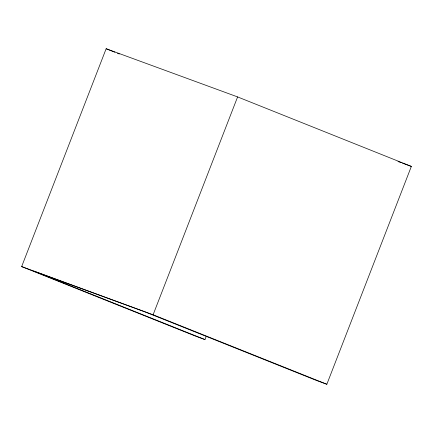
<?xml version="1.0" encoding="UTF-8"?>
<svg xmlns="http://www.w3.org/2000/svg" width="433" height="433" viewBox="0 0 433 433"><rect width="100%" height="100%" fill="white"/><g stroke="black" fill="none" stroke-linecap="round" stroke-linejoin="round"><path stroke-width="0.65" d="M204.971 339.586L195.397 336.078L21.65 266.587L106.15 48.74L237.603 96.922L411.35 166.413L326.85 384.26L316.566 380.493L145.169 311.944L33.579 271.036L204.971 339.586L206.195 336.436M21.65 266.587L153.103 314.775L237.603 96.922M398.014 161.525L401.191 162.689M402.457 163.154L411.35 166.413M106.15 48.74L114.929 52.252M117.44 53.254L119.319 54.006M153.103 314.775L326.85 384.26"/></g></svg>
